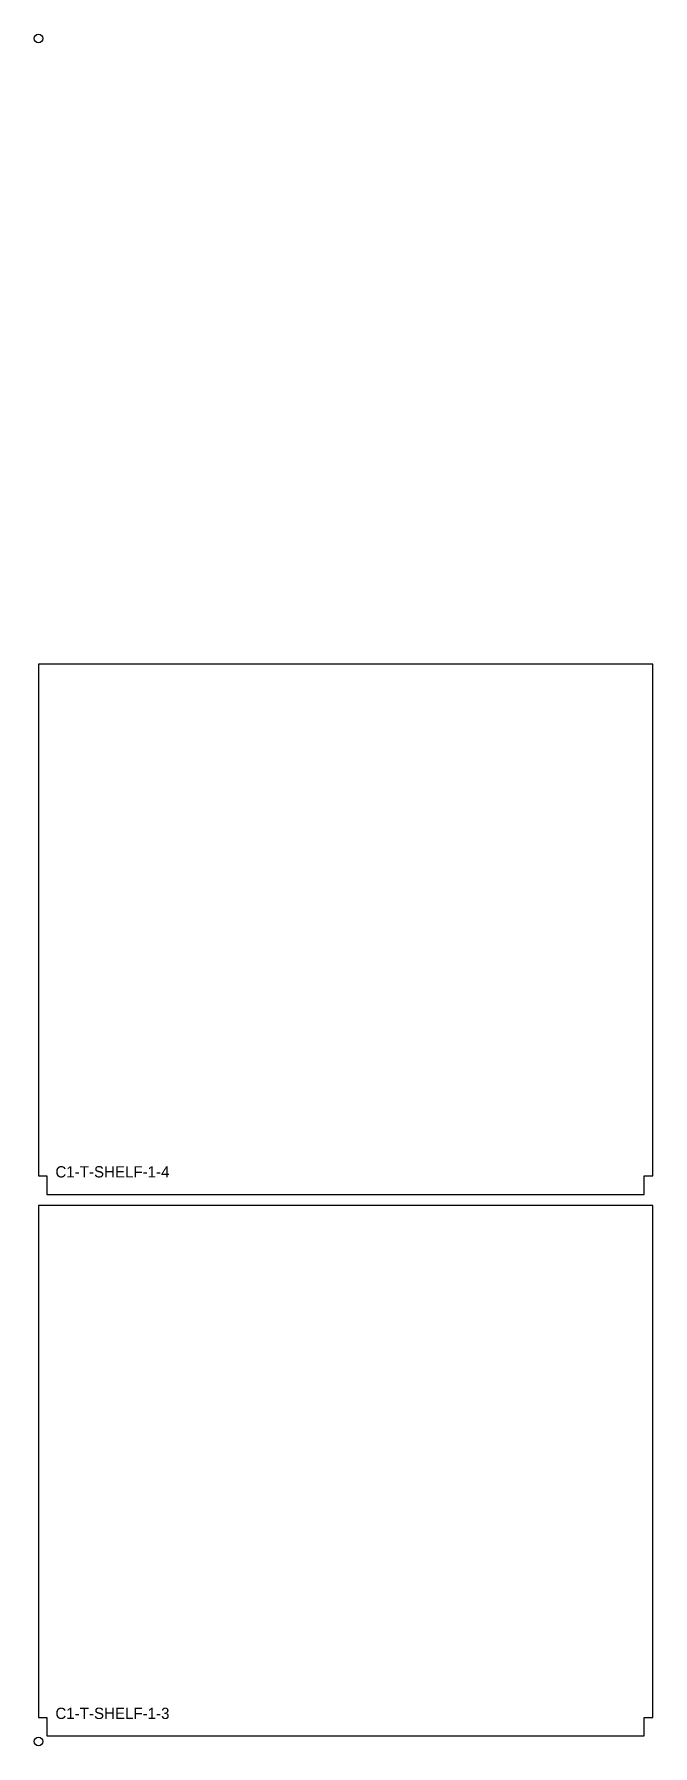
# Model space of a CAD drawing. Header units: millimetres. Extents: x -3 to 435, y 3 to 1217.
import ezdxf

# ---------------------------------------------------------------- set-up
doc = ezdxf.new("R2010")
doc.units = ezdxf.units.MM
for name, color, linetype in [('LABEL', 8, 'CONTINUOUS'), ('OUTLINE', 7, 'CONTINUOUS'), ('TILE_REG', 6, 'CONTINUOUS')]:
    doc.layers.add(name, color=color, linetype=linetype)

msp = doc.modelspace()

# ---------------------------------------------------------------- linework, layer by layer
at = {"layer": 'OUTLINE'}
for points in [[(0, 407.25), (6, 407.25), (6, 394.1), (429.3, 394.1), (429.3, 407.25), (435.3, 407.25), (435.3, 770.2), (0, 770.2)], [(0, 23.15), (6, 23.15), (6, 10), (429.3, 10), (429.3, 23.15), (435.3, 23.15), (435.3, 386.1), (0, 386.1)]]:
    msp.add_lwpolyline(points, close=True, dxfattribs=at)
at = {"layer": 'TILE_REG'}
for centre in [(0, 1214), (0, 6)]:
    msp.add_circle(centre, 3, dxfattribs=at)

# ---------------------------------------------------------------- texts
at = {"layer": 'LABEL'}
for s, p in [('C1-T-SHELF-1-4', (12, 406.1)), ('C1-T-SHELF-1-3', (12, 22))]:
    msp.add_text(s, height=8, dxfattribs=at).set_placement(p)

doc.saveas('drawing.dxf')
